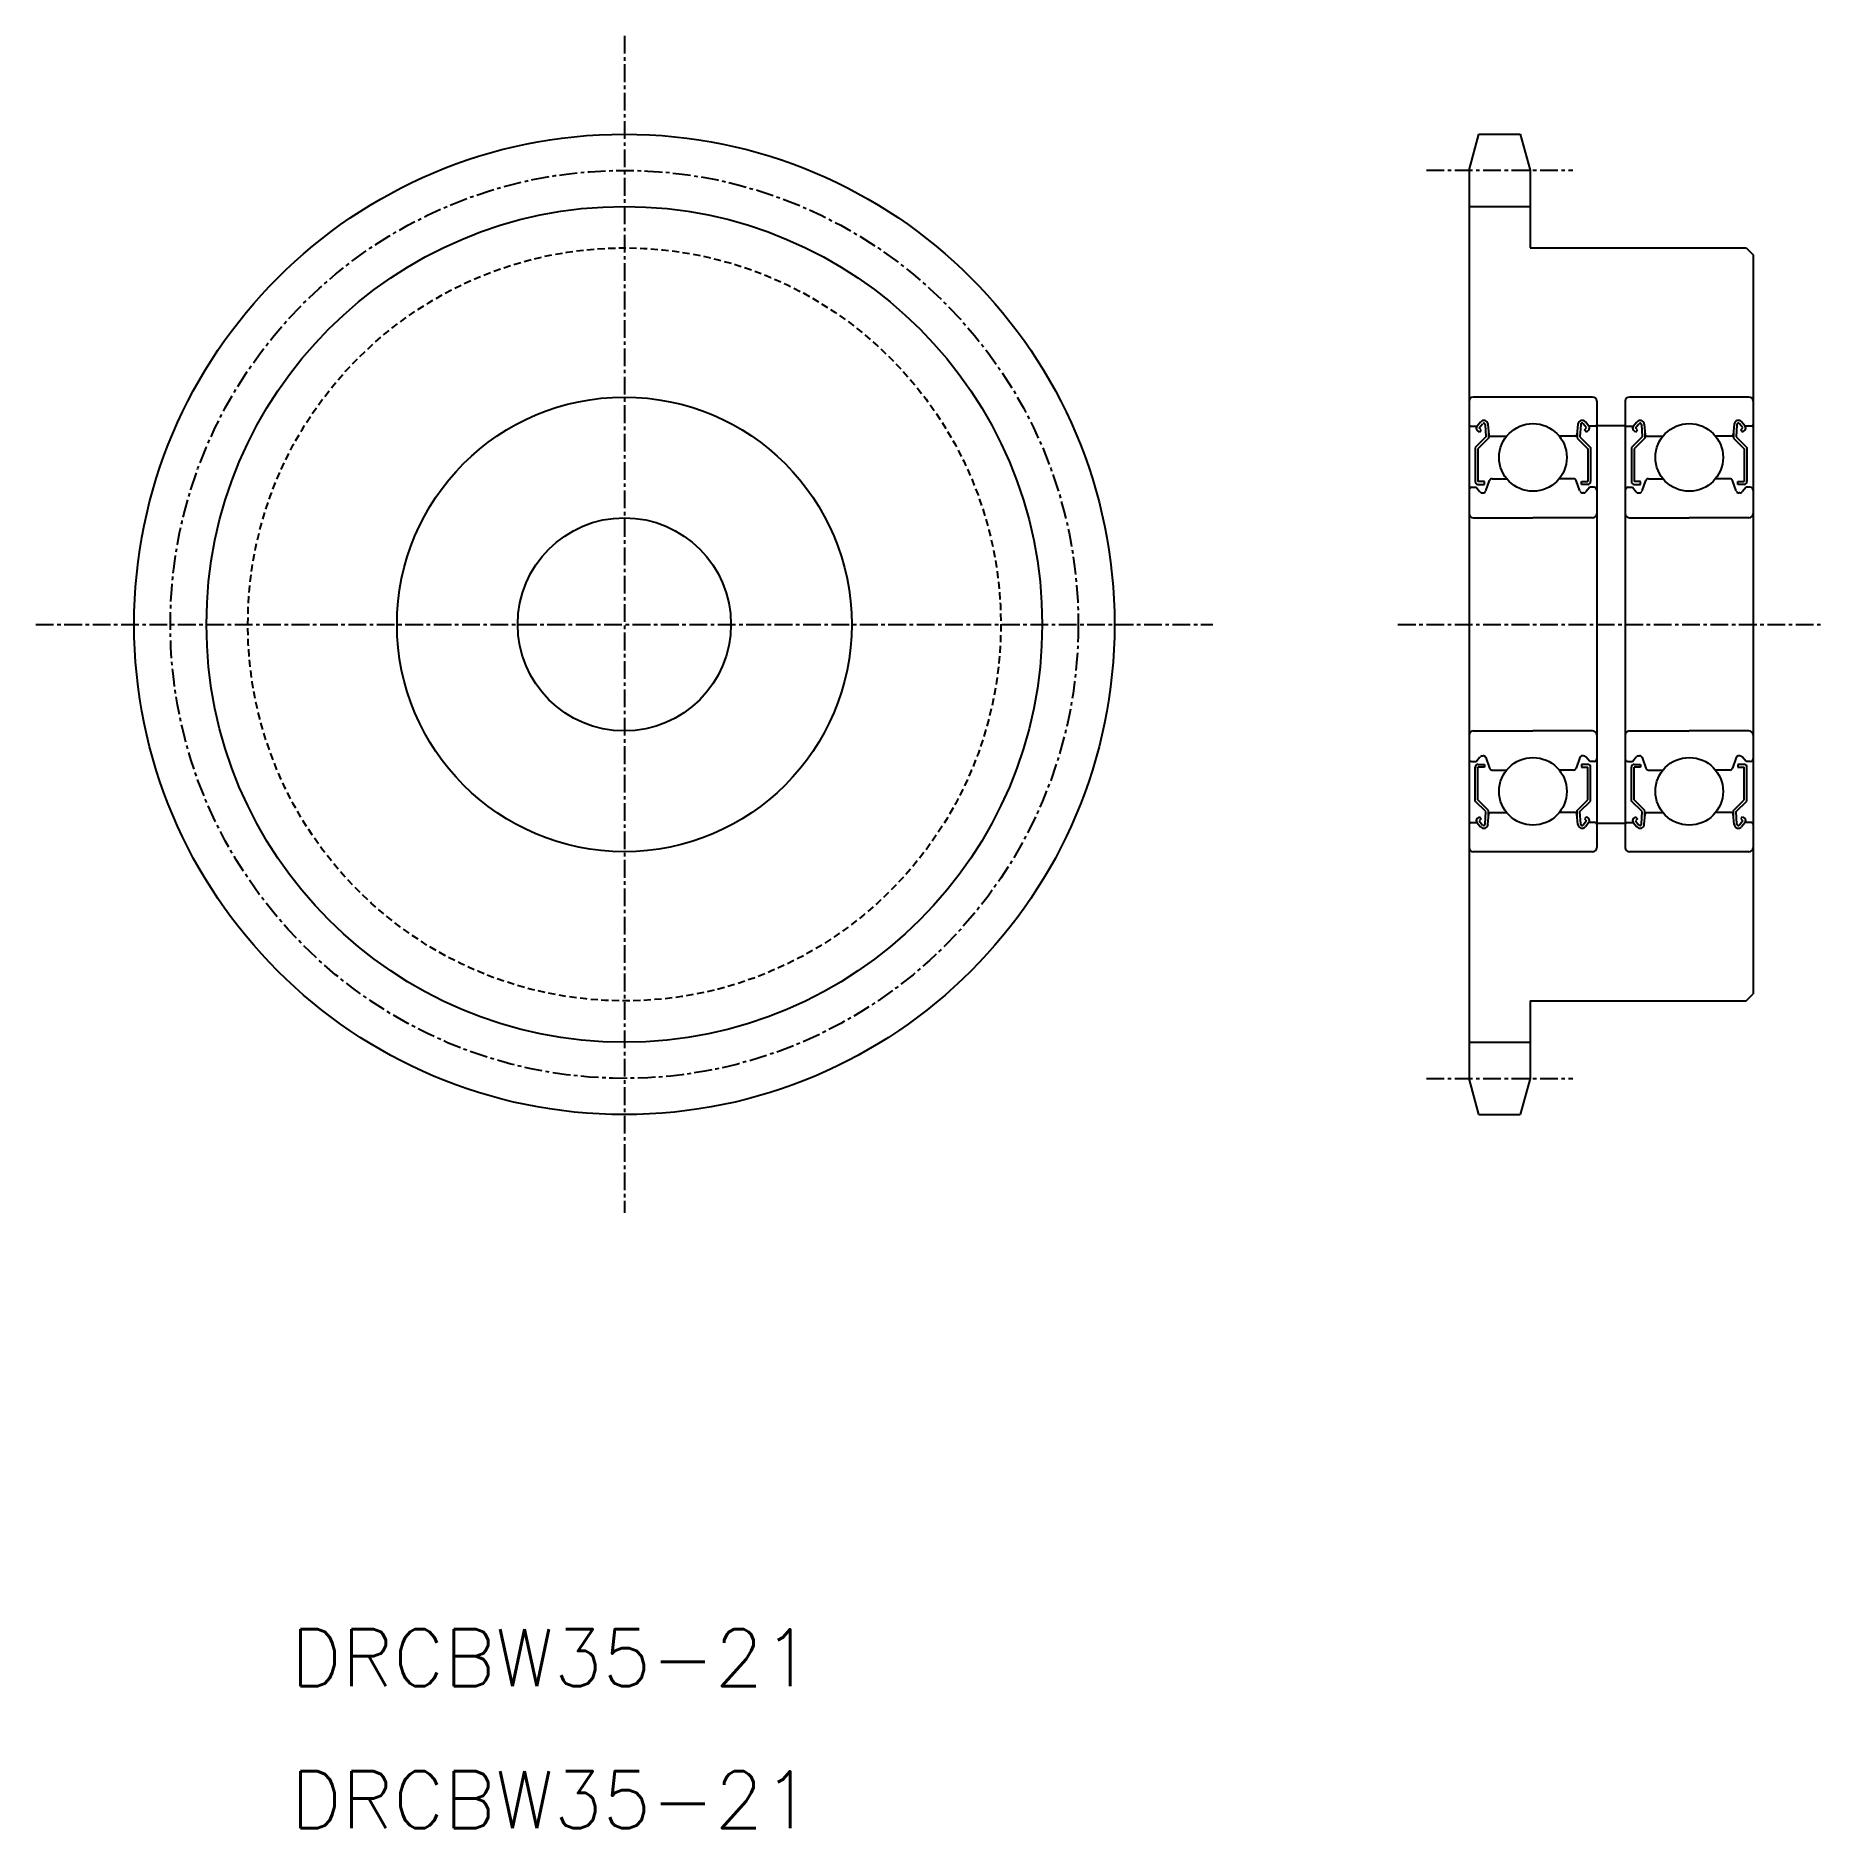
# Model space of a CAD drawing. Extents: x 0 to 126, y 0 to 126.
import ezdxf

# ---------------------------------------------------------------- set-up
doc = ezdxf.new("R2010")
doc.units = 0
doc.linetypes.add('CENTER', pattern=[2, 1.25, -0.25, 0.25, -0.25])
doc.linetypes.add('DASHED', pattern=[0.75, 0.5, -0.25])
doc.layers.get('0').update_dxf_attribs({"linetype": 'CONTINUOUS'})
doc.layers.add('CENTER', color=1, linetype='CENTER')
doc.styles.get("Standard").update_dxf_attribs({"font": 'txt', "bigfont": 'BIGFONT'})

msp = doc.modelspace()

# ---------------------------------------------------------------- linework, layer by layer
at = {"color": 7, "linetype": 'CONTINUOUS'}
for p, q in [((100.87, 116.68), (101.55, 119.22)), ((101.55, 119.22), (104.48, 119.22)), ((104.48, 119.22), (105.17, 116.68)), ((100.87, 116.68), (100.87, 52.77)), ((105.17, 116.68), (105.17, 111.22)), ((100.87, 114.13), (105.17, 114.13)), ((105.17, 111.22), (120.37, 111.22)), ((120.37, 111.22), (120.87, 110.72)), ((120.87, 110.72), (120.87, 58.72)), ((100.87, 100.42), (100.87, 69.02)), ((105.37, 100.72), (101.17, 100.72)), ((109.57, 100.72), (105.37, 100.72)), ((109.87, 100.42), (109.87, 69.02)), ((111.87, 100.42), (111.87, 69.02)), ((116.37, 100.72), (112.17, 100.72)), ((120.57, 100.72), (116.37, 100.72)), ((100.97, 98.67), (101.43, 98.67)), ((101.43, 98.67), (101.68, 98.97)), ((101.6, 98.26), (101.45, 98.39)), ((101.58, 98.55), (101.83, 98.84)), ((101.73, 98.42), (101.58, 98.55)), ((101.6, 98.26), (101.73, 98.42)), ((102.01, 98.78), (102.05, 97.91)), ((102.2, 98.8), (102.27, 98.07)), ((108.53, 98.8), (108.46, 98.07)), ((108.73, 98.78), (108.68, 97.91)), ((109.15, 98.55), (108.9, 98.84)), ((109, 98.42), (109.15, 98.55)), ((109.13, 98.26), (109, 98.42)), ((109.31, 98.67), (109.06, 98.97)), ((109.13, 98.26), (109.28, 98.39)), ((109.77, 98.67), (109.31, 98.67)), ((109.87, 98.72), (111.87, 98.72)), ((111.97, 98.67), (112.43, 98.67)), ((112.43, 98.67), (112.68, 98.97)), ((112.6, 98.26), (112.45, 98.39)), ((112.58, 98.55), (112.83, 98.84)), ((112.73, 98.42), (112.58, 98.55)), ((112.6, 98.26), (112.73, 98.42)), ((113.01, 98.78), (113.05, 97.91)), ((113.2, 98.8), (113.27, 98.07)), ((119.53, 98.8), (119.46, 98.07)), ((119.73, 98.78), (119.68, 97.91)), ((120.15, 98.55), (119.9, 98.84)), ((120, 98.42), (120.15, 98.55)), ((120.13, 98.26), (120, 98.42)), ((120.31, 98.67), (120.06, 98.97)), ((120.13, 98.26), (120.28, 98.39)), ((120.77, 98.67), (120.31, 98.67)), ((102.05, 97.91), (101.3, 97.16)), ((101.3, 97.16), (101.3, 94.77)), ((102.25, 97.82), (101.5, 97.07)), ((102.25, 98.29), (102.25, 97.82)), ((102.37, 97.97), (103.52, 97.97)), ((108.36, 97.97), (107.22, 97.97)), ((108.48, 98.29), (108.48, 97.82)), ((108.48, 97.82), (109.23, 97.07)), ((108.68, 97.91), (109.43, 97.16)), ((109.43, 97.16), (109.43, 94.77)), ((113.05, 97.91), (112.3, 97.16)), ((112.3, 97.16), (112.3, 94.77)), ((113.25, 97.82), (112.5, 97.07)), ((113.25, 98.29), (113.25, 97.82)), ((113.37, 97.97), (114.52, 97.97)), ((119.36, 97.97), (118.22, 97.97)), ((119.48, 98.29), (119.48, 97.82)), ((119.48, 97.82), (120.23, 97.07)), ((119.68, 97.91), (120.43, 97.16)), ((120.43, 97.16), (120.43, 94.77)), ((101.5, 97.07), (101.5, 94.77)), ((109.23, 97.07), (109.23, 94.77)), ((112.5, 97.07), (112.5, 94.77)), ((120.23, 97.07), (120.23, 94.77)), ((101.95, 94.77), (101.5, 94.77)), ((101.95, 94.57), (101.95, 94.77)), ((102.05, 94.11), (102.32, 94.84)), ((102.5, 94.97), (103.52, 94.97)), ((108.23, 94.97), (107.22, 94.97)), ((108.68, 94.11), (108.42, 94.84)), ((108.78, 94.77), (109.23, 94.77)), ((108.78, 94.57), (108.78, 94.77)), ((112.95, 94.77), (112.5, 94.77)), ((112.95, 94.57), (112.95, 94.77)), ((113.05, 94.11), (113.32, 94.84)), ((113.5, 94.97), (114.52, 94.97)), ((119.23, 94.97), (118.22, 94.97)), ((119.68, 94.11), (119.42, 94.84)), ((119.78, 94.77), (120.23, 94.77)), ((119.78, 94.57), (119.78, 94.77)), ((101.07, 94.37), (101.37, 94.37)), ((101.37, 94.37), (101.64, 94.05)), ((101.5, 94.57), (101.95, 94.57)), ((101.8, 93.97), (101.86, 93.97)), ((109.23, 94.57), (108.78, 94.57)), ((108.94, 93.97), (108.87, 93.97)), ((109.37, 94.37), (109.09, 94.05)), ((109.67, 94.37), (109.37, 94.37)), ((112.07, 94.37), (112.37, 94.37)), ((112.37, 94.37), (112.64, 94.05)), ((112.5, 94.57), (112.95, 94.57)), ((112.8, 93.97), (112.86, 93.97)), ((120.23, 94.57), (119.78, 94.57)), ((119.94, 93.97), (119.87, 93.97)), ((120.37, 94.37), (120.09, 94.05)), ((120.67, 94.37), (120.37, 94.37)), ((101.17, 92.22), (105.37, 92.22)), ((109.57, 92.22), (105.37, 92.22)), ((112.17, 92.22), (116.37, 92.22)), ((120.57, 92.22), (116.37, 92.22)), ((101.17, 77.22), (105.37, 77.22)), ((102.44, 77.22), (102.44, 77.22)), ((103.42, 77.22), (103.42, 77.22)), ((109.57, 77.22), (105.37, 77.22)), ((112.17, 77.22), (116.37, 77.22)), ((113.44, 77.22), (113.44, 77.22)), ((114.42, 77.22), (114.42, 77.22)), ((120.57, 77.22), (116.37, 77.22)), ((101.07, 75.07), (101.37, 75.07)), ((101.3, 72.29), (101.3, 74.67)), ((101.37, 75.07), (101.64, 75.4)), ((101.5, 74.87), (101.95, 74.87)), ((101.5, 72.37), (101.5, 74.67)), ((101.95, 74.67), (101.5, 74.67)), ((101.8, 75.47), (101.86, 75.47)), ((101.95, 74.87), (101.95, 74.67)), ((102.05, 75.34), (102.32, 74.61)), ((102.5, 74.47), (103.52, 74.47)), ((108.23, 74.47), (107.22, 74.47)), ((108.68, 75.34), (108.42, 74.61)), ((108.78, 74.87), (108.78, 74.67)), ((109.23, 74.87), (108.78, 74.87)), ((108.78, 74.67), (109.23, 74.67)), ((108.94, 75.47), (108.87, 75.47)), ((109.37, 75.07), (109.09, 75.4)), ((109.23, 72.37), (109.23, 74.67)), ((109.67, 75.07), (109.37, 75.07)), ((109.43, 72.29), (109.43, 74.67)), ((112.07, 75.07), (112.37, 75.07)), ((112.3, 72.29), (112.3, 74.67)), ((112.37, 75.07), (112.64, 75.4)), ((112.5, 74.87), (112.95, 74.87)), ((112.5, 72.37), (112.5, 74.67)), ((112.95, 74.67), (112.5, 74.67)), ((112.8, 75.47), (112.86, 75.47)), ((112.95, 74.87), (112.95, 74.67)), ((113.05, 75.34), (113.32, 74.61)), ((113.5, 74.47), (114.52, 74.47)), ((119.23, 74.47), (118.22, 74.47)), ((119.68, 75.34), (119.42, 74.61)), ((119.78, 74.87), (119.78, 74.67)), ((120.23, 74.87), (119.78, 74.87)), ((119.78, 74.67), (120.23, 74.67)), ((119.94, 75.47), (119.87, 75.47)), ((120.37, 75.07), (120.09, 75.4)), ((120.23, 72.37), (120.23, 74.67)), ((120.67, 75.07), (120.37, 75.07)), ((120.43, 72.29), (120.43, 74.67)), ((102.05, 71.54), (101.3, 72.29)), ((102.25, 71.62), (101.5, 72.37)), ((108.48, 71.62), (109.23, 72.37)), ((108.68, 71.54), (109.43, 72.29)), ((113.05, 71.54), (112.3, 72.29)), ((113.25, 71.62), (112.5, 72.37)), ((119.48, 71.62), (120.23, 72.37)), ((119.68, 71.54), (120.43, 72.29)), ((100.97, 70.77), (101.43, 70.77)), ((101.43, 70.77), (101.68, 70.48)), ((101.6, 71.18), (101.45, 71.06)), ((101.73, 71.03), (101.58, 70.9)), ((101.58, 70.9), (101.83, 70.6)), ((101.6, 71.18), (101.73, 71.03)), ((102.01, 70.66), (102.05, 71.54)), ((102.2, 70.64), (102.27, 71.38)), ((102.25, 71.15), (102.25, 71.62)), ((102.37, 71.47), (103.52, 71.47)), ((108.36, 71.47), (107.22, 71.47)), ((108.53, 70.64), (108.46, 71.38)), ((108.48, 71.15), (108.48, 71.62)), ((108.73, 70.66), (108.68, 71.54)), ((109.15, 70.9), (108.9, 70.6)), ((109.13, 71.18), (109, 71.03)), ((109, 71.03), (109.15, 70.9)), ((109.31, 70.77), (109.06, 70.48)), ((109.13, 71.18), (109.28, 71.06)), ((109.77, 70.77), (109.31, 70.77)), ((109.87, 70.72), (111.87, 70.72)), ((111.97, 70.77), (112.43, 70.77)), ((112.43, 70.77), (112.68, 70.48)), ((112.6, 71.18), (112.45, 71.06)), ((112.73, 71.03), (112.58, 70.9)), ((112.58, 70.9), (112.83, 70.6)), ((112.6, 71.18), (112.73, 71.03)), ((113.01, 70.66), (113.05, 71.54)), ((113.2, 70.64), (113.27, 71.38)), ((113.25, 71.15), (113.25, 71.62)), ((113.37, 71.47), (114.52, 71.47)), ((119.36, 71.47), (118.22, 71.47)), ((119.53, 70.64), (119.46, 71.38)), ((119.48, 71.15), (119.48, 71.62)), ((119.73, 70.66), (119.68, 71.54)), ((120.15, 70.9), (119.9, 70.6)), ((120.13, 71.18), (120, 71.03)), ((120, 71.03), (120.15, 70.9)), ((120.31, 70.77), (120.06, 70.48)), ((120.13, 71.18), (120.28, 71.06)), ((120.77, 70.77), (120.31, 70.77)), ((109.57, 68.72), (101.17, 68.72)), ((109.57, 68.72), (105.37, 68.72)), ((120.57, 68.72), (112.17, 68.72)), ((120.57, 68.72), (116.37, 68.72)), ((105.17, 58.22), (105.17, 52.77)), ((105.17, 58.22), (120.37, 58.22)), ((120.37, 58.22), (120.87, 58.72)), ((100.87, 55.31), (105.17, 55.31)), ((101.55, 50.22), (100.87, 52.77)), ((105.17, 52.77), (104.48, 50.22)), ((101.55, 50.22), (104.48, 50.22))]:
    msp.add_line(p, q, dxfattribs=at)
for centre, radius in [((41.42, 84.72), 34.5), ((41.42, 84.72), 16), ((105.37, 96.47), 2.38), ((116.37, 96.47), 2.38), ((41.42, 84.72), 7.5), ((105.37, 72.97), 2.38), ((116.37, 72.97), 2.38)]:
    msp.add_circle(centre, radius, dxfattribs=at)
at = {"color": 3, "linetype": 'CONTINUOUS'}
msp.add_circle((41.42, 84.72), 29.41, dxfattribs=at)
at = {"color": 3, "linetype": 'DASHED'}
msp.add_circle((41.42, 84.72), 26.5, dxfattribs=at)
at = {"color": 7, "linetype": 'CONTINUOUS'}
for centre, radius, start, end in [((101.17, 100.42), 0.3, 90, 180), ((109.57, 100.42), 0.3, 0, 90), ((112.17, 100.42), 0.3, 90, 180), ((120.57, 100.42), 0.3, 0, 90), ((100.97, 98.77), 0.1, 180, 270), ((101.58, 98.55), 0.2, 140.0002, 230.0848), ((101.91, 98.78), 0.3, 4.9968, 140.0002), ((101.91, 98.78), 0.1, 2.8198, 140.0033), ((108.83, 98.78), 0.3, 39.9998, 175.0032), ((108.83, 98.78), 0.1, 39.9967, 177.1802), ((109.15, 98.55), 0.2, 309.9152, 39.9998), ((109.77, 98.77), 0.1, 270, 0), ((111.97, 98.77), 0.1, 180, 270), ((112.58, 98.55), 0.2, 140.0002, 230.0848), ((112.91, 98.78), 0.3, 4.9968, 140.0002), ((112.91, 98.78), 0.1, 2.8198, 140.0033), ((119.83, 98.78), 0.3, 39.9998, 175.0032), ((119.83, 98.78), 0.1, 39.9967, 177.1802), ((120.15, 98.55), 0.2, 309.9152, 39.9998), ((120.77, 98.77), 0.1, 270, 0), ((102.37, 98.07), 0.1, 184.9968, 269.9995), ((108.36, 98.07), 0.1, 270.0005, 355.0032), ((113.37, 98.07), 0.1, 184.9968, 269.9995), ((119.36, 98.07), 0.1, 270.0005, 355.0032), ((101.5, 94.77), 0.2, 180, 270), ((102.5, 94.77), 0.2, 90, 159.9919), ((108.23, 94.77), 0.2, 20.0081, 90), ((109.23, 94.77), 0.2, 270, 0), ((112.5, 94.77), 0.2, 180, 270), ((113.5, 94.77), 0.2, 90, 159.9919), ((119.23, 94.77), 0.2, 20.0081, 90), ((120.23, 94.77), 0.2, 270, 0), ((101.07, 94.17), 0.2, 90, 180), ((101.8, 94.17), 0.2, 219.9962, 270), ((101.86, 94.17), 0.2, 270, 339.9919), ((108.87, 94.17), 0.2, 200.0081, 270), ((108.94, 94.17), 0.2, 270, 320.0038), ((109.67, 94.17), 0.2, 0, 90), ((112.07, 94.17), 0.2, 90, 180), ((112.8, 94.17), 0.2, 219.9962, 270), ((112.86, 94.17), 0.2, 270, 339.9919), ((119.87, 94.17), 0.2, 200.0081, 270), ((119.94, 94.17), 0.2, 270, 320.0038), ((120.67, 94.17), 0.2, 0, 90), ((101.17, 92.52), 0.3, 180, 270), ((109.57, 92.52), 0.3, 270, 0), ((112.17, 92.52), 0.3, 180, 270), ((120.57, 92.52), 0.3, 270, 0), ((101.17, 76.92), 0.3, 90, 180), ((109.57, 76.92), 0.3, 0, 90), ((112.17, 76.92), 0.3, 90, 180), ((120.57, 76.92), 0.3, 0, 90), ((101.07, 75.27), 0.2, 180, 270), ((101.5, 74.67), 0.2, 90, 180), ((101.8, 75.27), 0.2, 90, 140.0038), ((101.86, 75.27), 0.2, 20.0081, 90), ((102.5, 74.67), 0.2, 200.0081, 270), ((108.23, 74.67), 0.2, 270, 339.9919), ((108.87, 75.27), 0.2, 90, 159.9919), ((108.94, 75.27), 0.2, 39.9962, 90), ((109.23, 74.67), 0.2, 0, 90), ((109.67, 75.27), 0.2, 270, 0), ((112.07, 75.27), 0.2, 180, 270), ((112.5, 74.67), 0.2, 90, 180), ((112.8, 75.27), 0.2, 90, 140.0038), ((112.86, 75.27), 0.2, 20.0081, 90), ((113.5, 74.67), 0.2, 200.0081, 270), ((119.23, 74.67), 0.2, 270, 339.9919), ((119.87, 75.27), 0.2, 90, 159.9919), ((119.94, 75.27), 0.2, 39.9962, 90), ((120.23, 74.67), 0.2, 0, 90), ((120.67, 75.27), 0.2, 270, 0), ((100.97, 70.67), 0.1, 90, 180), ((101.58, 70.9), 0.2, 129.9152, 219.9998), ((101.91, 70.67), 0.3, 219.9998, 355.0032), ((101.91, 70.67), 0.1, 219.9967, 357.1802), ((102.37, 71.37), 0.1, 90.0005, 175.0032), ((108.36, 71.37), 0.1, 4.9968, 89.9995), ((108.83, 70.67), 0.3, 184.9968, 320.0002), ((108.83, 70.67), 0.1, 182.8198, 320.0033), ((109.15, 70.9), 0.2, 320.0002, 50.0848), ((109.77, 70.67), 0.1, 0, 90), ((111.97, 70.67), 0.1, 90, 180), ((112.58, 70.9), 0.2, 129.9152, 219.9998), ((112.91, 70.67), 0.3, 219.9998, 355.0032), ((112.91, 70.67), 0.1, 219.9967, 357.1802), ((113.37, 71.37), 0.1, 90.0005, 175.0032), ((119.36, 71.37), 0.1, 4.9968, 89.9995), ((119.83, 70.67), 0.3, 184.9968, 320.0002), ((119.83, 70.67), 0.1, 182.8198, 320.0033), ((120.15, 70.9), 0.2, 320.0002, 50.0848), ((120.77, 70.67), 0.1, 0, 90), ((101.17, 69.02), 0.3, 180, 270), ((109.57, 69.02), 0.3, 270, 0), ((112.17, 69.02), 0.3, 180, 270), ((120.57, 69.02), 0.3, 270, 0)]:
    msp.add_arc(centre, radius, start, end, dxfattribs=at)
at = {"layer": 'CENTER', "color": 1, "linetype": 'CENTER'}
for p, q in [((41.42, 126.14), (41.42, 43.31)), ((97.87, 116.68), (108.17, 116.68)), ((0, 84.72), (82.83, 84.72)), ((95.87, 84.72), (125.87, 84.72)), ((97.87, 52.77), (108.17, 52.77))]:
    msp.add_line(p, q, dxfattribs=at)
msp.add_circle((41.42, 84.72), 31.95, dxfattribs=at)

# ---------------------------------------------------------------- texts
at = {"color": 7, "linetype": 'CONTINUOUS'}
for p in [(17.94, 10), (17.94, 0)]:
    msp.add_text('DRCBW35-21', height=4, dxfattribs=at).set_placement(p)

doc.saveas('drawing.dxf')
